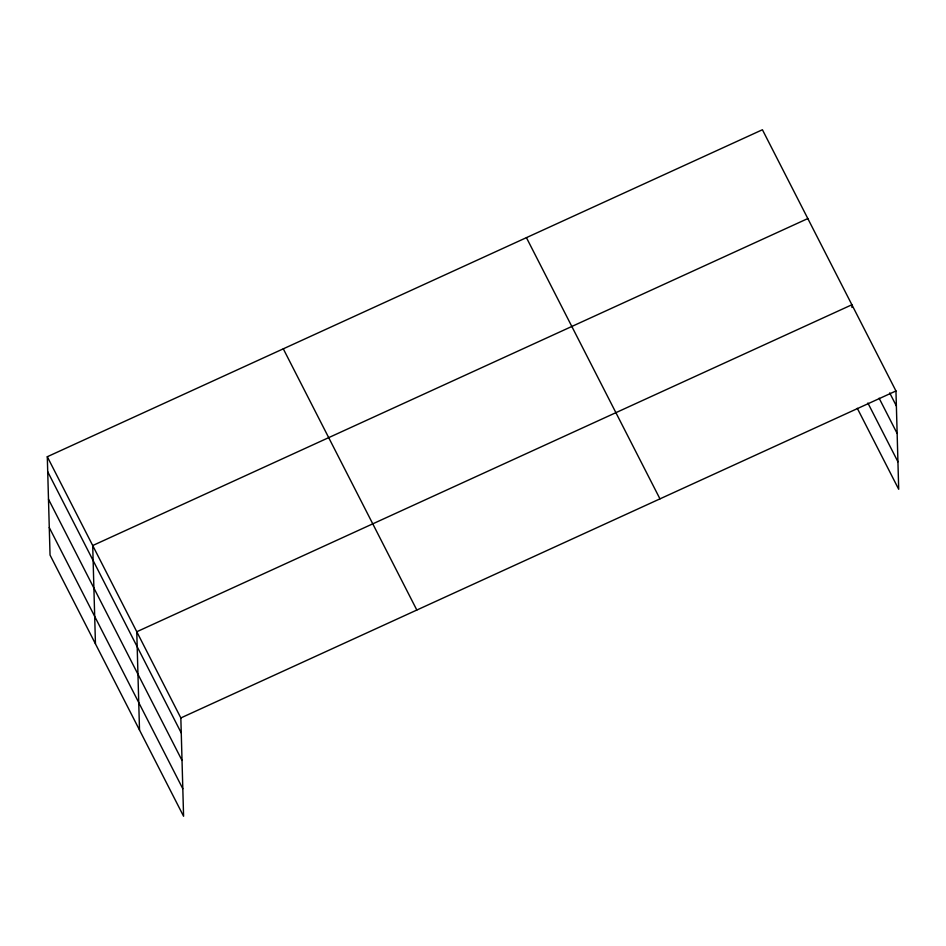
<?xml version="1.0" encoding="UTF-8"?>
<svg xmlns="http://www.w3.org/2000/svg" width="946" height="946" viewBox="0 0 946 946"><rect width="100%" height="100%" fill="white"/><g stroke="black" fill="none" stroke-linecap="round" stroke-linejoin="round"><path stroke-width="1.42" d="M47.3 456.729L180.84 717.943L183.583 816.256L50.043 555.042L47.3 456.729L762.417 129.744L895.957 390.958L898.7 489.271L857.301 408.294M807.813 218.561L92.708 545.546L95.451 643.848M180.84 717.943L895.957 390.958M889.701 392.909L896.37 405.964M879.118 398.195L897.139 433.457M867.884 403.008L897.931 461.778M526.425 237.647L659.965 498.873M283.292 348.826L416.831 610.04M47.714 471.735L181.254 732.949M48.483 499.216L182.022 760.442M49.275 527.549L182.815 788.763M851.968 307.485L851.885 304.766L136.768 631.751L139.511 730.052"/></g></svg>
